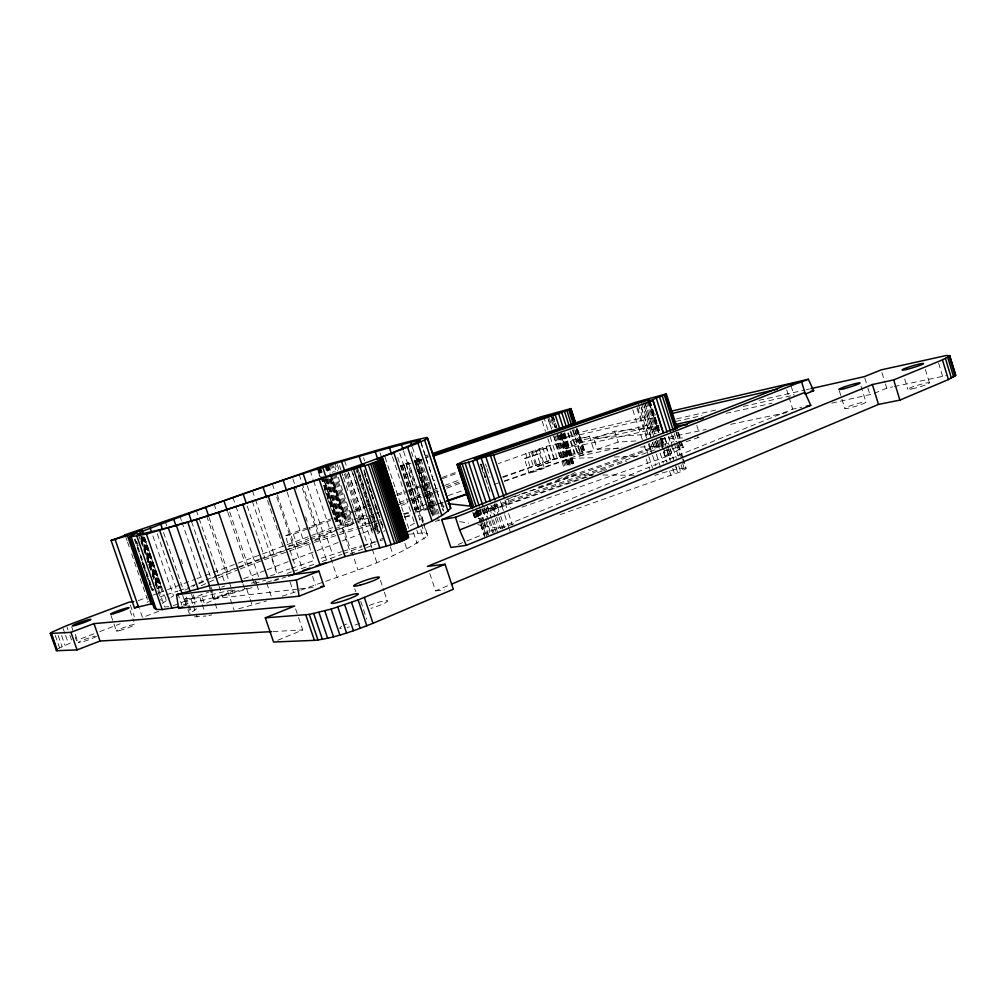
<?xml version="1.0" encoding="UTF-8"?>
<svg xmlns="http://www.w3.org/2000/svg" width="1006" height="1006" viewBox="0 0 1006 1006"><rect width="100%" height="100%" fill="white"/><g stroke="black" fill="none" stroke-linecap="round" stroke-linejoin="round"><path stroke-width="0.75" stroke-dasharray="5 3.75" d="M423.136 522.516L421.728 516.191L418.471 515.474L420.86 522.68M550.886 462.005L536.072 466.91L531.545 452.989L538.16 450.26L546.371 448.085L550.886 462.005L536.072 466.91M546.371 448.085L531.545 452.989M524.34 458.585L539.631 453.53L524.34 458.585L529.005 472.946M504.396 480.893L572.728 457.265L584.021 452.511L584.851 451.656L577.67 429.373M483.069 517.839C461.352 521.586 491.544 510.055 495.568 508.935L592.936 474.97M560.116 514.644L680.622 471.776L686.318 468.356L683.363 459.126M161.312 587.001L144.323 537.305L161.312 587.001L156.722 588.938M663.444 448.035L665.771 455.341L673.58 452.449L683.351 447.419L681.326 441.118M661.118 438.276L663.671 446.488L664.073 445.733M300.97 590.145C343.662 574.049 390.026 562.467 427.55 535.846L424.142 523.497M414.849 509.401L425.878 504.283M335.765 521.8L345.662 518.316L332.307 478.466M419.313 520.102L421.665 518.077M162.218 603.562L169.863 598.029M196.484 608.718L191.53 612.453L185.984 596.319M422.935 505.414L408.65 462.27L400.388 465.967L410.964 463.351M171.07 597.312L173.485 595.866L152.132 533.846M414.61 523.208L407.179 527.245M57.77 648.832L72.306 642.142M235.014 589.981L204.482 604.103L201.062 594.106M201.301 585.693L217.258 578.412M314.916 539.732L337.878 529.571L355.143 523.636M385.059 530.69L383.613 531.331M184.991 590.069L194.837 585.53M335.664 521.435L345.662 518.316M658.49 440.402L660.703 447.796L662.904 446.865L660.577 439.572M218.566 577.834L237.542 569.974M190.838 586.41L204.972 580.336M198.936 583.731L208.368 579.695M439.006 513.953L420.76 458.736L414.057 461.402L421.011 459.49M429.839 573.596L435.573 590.874L450.047 584.788M363.141 546.296L374.546 541.756M380.067 539.467L382.821 538.336M277.719 640.281L302.743 629.932L298.455 617.282M831.761 403.129L872.843 393.937M874.239 393.359L886.739 388.178L892.787 386.895M206.305 579.783L234.423 568.541M216.604 576.287L211.059 578.538L192.259 523.598M217.988 575.734L237.391 568.05M458.132 544.51L465.401 541.568M466.859 540.989L792.715 409.153L801.744 407.241M325.529 478.504L350.729 553.665L375.464 544.208M251.437 583.266L259.686 579.997M240.296 568.906L262.918 560.279M343.222 553.866L361.682 546.862M238.774 567.522L284.547 550.747M571.094 431.813L578.903 456.183L593.968 450.361L589.39 436.139L546.271 446.45L498.335 463.615M93.973 633.818L76.456 640.52L74.054 633.679M99.808 631.592L120.242 623.77M502.862 477.485L550.71 460.144L593.968 450.361M158.634 611.308L142.487 617.495L139.406 608.617M173.309 605.687L208.519 592.194M221.735 587.127L224.665 586.008M243.741 578.702L265.76 570.264M267.219 569.698L290.709 560.694M292.168 560.141L315.658 551.137M317.116 550.584L340.594 541.58M342.065 541.014L361.141 533.708M362.613 533.142L377.288 527.521M405.166 516.832L415.44 512.897M416.912 512.331L428.657 507.841M430.115 507.276L438.93 503.905M440.389 503.34L443.332 502.208M655.862 414.749L578.073 432.857L562.304 438.767L565.51 448.676L582.625 442.175L659.119 425.136M153.553 589.151L152.258 589.654L135.181 540.184M589.39 436.139L574.275 441.86L658.251 422.973M138.312 600.657L147.102 597.35M152.962 595.137L157.364 593.49M158.835 592.936L166.153 590.182M167.625 589.629L195.478 579.154M196.937 578.613L236.511 563.725M237.982 563.171L336.18 526.251M337.651 525.698L365.492 515.223M399.206 502.547L424.117 493.179M425.588 492.626L437.308 488.224M444.639 485.47L460.761 479.397M332.533 518.228L285.691 535.657L288.42 546.258L308.855 538.55M310.313 538.009L333.665 529.206M335.136 528.653L352.653 522.051M358.488 519.851L367.253 516.543M368.712 516.003L373.088 514.343M374.546 513.802L378.922 512.142M399.369 504.446L421.263 496.197M422.721 495.644L431.486 492.336M432.945 491.796L438.779 489.595M446.086 486.841L460.685 481.333M288.42 546.258L296.959 544.799L308.729 540.36M310.2 539.807L354.301 523.145M355.772 522.592L367.542 518.153M369.013 517.6L374.886 515.374M401.356 505.389L407.241 503.163M413.126 500.938L421.942 497.605M423.413 497.052L432.24 493.72M433.712 493.166L439.584 490.953M446.941 488.174L461.641 482.616M238.749 566.894L258.643 559.462M269.948 576.136L289.954 568.83M334.005 517.688L353.031 510.608M354.489 510.067L366.197 505.704M367.668 505.163L370.585 504.069M396.942 494.273L407.179 490.463M408.65 489.909L434.994 480.114M442.313 477.385L458.409 471.399M285.691 535.657L293.387 534.236L308.012 528.791M309.471 528.238L353.32 511.903M354.778 511.362L366.473 506.999M367.932 506.458L370.862 505.364M397.169 495.556L407.405 491.745M408.864 491.205L432.253 482.49M442.477 478.68L457.101 473.235M264.389 559.738L312.929 542.812M322.134 561.486L341.851 554.381M260.026 558.971L283.767 550.508M291.363 568.327L314.149 560.468L308.666 544.196M570.754 474.757L575.998 472.053M513.777 523.799L500.447 528.49L477.775 524.679M309.119 566.051L316.349 563.511M522.039 507.137L670.549 455.19L668.676 449.28M285.176 550.005L309.307 541.781M379.928 531.47L377.74 532.212L355.986 467.01M557.45 479.384L569.283 475.272M538.55 486.942L650.228 448.135L673.693 441.709M511.149 497.454L520.027 494.361M521.51 493.845L576.262 474.794L591.918 474.92M506.144 499.592L650.983 449.179L663.495 445.759M654.831 449.896L502.044 503.113L490.626 506.295M476.178 510.859L486.275 509.237L501.378 504.76L626.864 461.05M602.254 470.997L493.984 508.759L486.338 507.904M603.738 470.481L606.706 469.45M686.042 441.785L700.39 436.78L697.296 436.981M618.866 448.211L597.25 449.317L593.741 438.402L614.653 431.209L659.345 427.223M419.376 457.956L416.409 458.95L430.53 501.654L433.473 500.636M448.236 495.556L462.986 490.463M502.811 476.731L554.444 458.937C564.706 457.793 574.401 451.908 584.851 451.656M494.059 484.464L498.486 482.93M504.27 481.446L570.955 458.396L595.728 457.604M597.25 449.317L618.149 442.099L638.32 440.791M440.917 502.824L433.611 505.238L418.32 458.862L414.874 460.044L429.109 503.088L432.542 501.881L430.53 501.654M287.402 549.766L313.155 541.065M159.904 596.986L163.513 595.753L143.003 536.236M654.856 475.398L658.528 474.14M425.299 455.944L428.254 454.938M425.211 457.227L428.191 456.221M425.224 458.082L428.191 457.076M287.15 573.37L291.551 571.911M293.01 571.421L307.647 566.541M282.246 596.168L299.511 590.635M166.38 594.798L177.899 590.987M179.332 590.509L187.971 587.655M314.576 540.599L334.357 534.211M422.608 459.679L415.365 462.005L430.027 506.345L433.611 505.238M314.337 542.347L356.275 529.332M377.313 533.532L379.501 532.828L359.016 471.424M321.241 558.167L341.524 551.728M273.758 580.927L285.679 577.067M156.936 587.969L161.413 586.888M339.94 532.451L358.576 526.779M266.728 582.298L278.536 578.601M134.364 539.203L152.057 590.459L153.792 589.931M343.021 551.275L361.758 545.717M210.983 590.057L213.938 598.671L253.575 587.202M662.325 472.921L679.578 468.394L686.318 468.356M360.022 526.339L376.131 521.699M254.267 583.543L265.747 580.135M183.218 604.807L212.895 597.941L250.507 587.29M426.645 507.326L430.027 506.345M357.683 528.917L373.226 524.579M238.598 608.806L266.515 600.984M435.321 521.347L439.622 520.253L438.163 515.839M363.166 545.315L378.734 541.077M354.741 511.174L358.677 522.931L363.531 522.843L365.756 524.025L380.872 519.725M374.647 524.189L377.464 523.409M186.11 604.166L183.746 597.312L185.519 598.608L190.889 598.658L199.829 597.413L232.109 589.83M664.626 450.55L678.509 447.242L683.351 447.419M380.155 540.7L382.984 539.945M414.887 509.702L423.539 508.181L408.901 463.967M403.507 513.701L410.926 511.903M403.846 514.431L410.989 512.708L392.227 456.146M562.304 438.767L655.359 417.314M676.573 418.861L717.794 409.593M759.027 400.325L804.825 390.026M806.359 389.674L809.415 388.995M675.944 421.388L701.962 415.604M743.271 406.399L790.691 395.836M565.51 448.676L658.804 428.154M726.106 413.34L771.992 403.243M894.296 386.581L946.52 375.54M425.224 508.734L415.377 510.822L397.181 455.944M578.903 456.183L621.809 447.18M660.125 439.144L706.099 429.487M730.608 424.343L790.376 411.806M415.528 511.765L428.594 509.338M183.381 606.09L186.211 605.537L181.834 592.811M208.946 615.471L211.713 614.943M404.462 517.172L412.108 515.902L414.937 524.44M429.487 507.904L436.755 506.722M429.952 509.124L438.113 508.37M408.537 534.287L424.205 532.765L427.537 533.721M213.938 598.671L297.965 589.114M194.46 616.854L206.192 615.986M299.486 588.938L316.337 587.089M435.573 590.874L444.451 590.069M593.741 438.402L656.264 433.599M441.144 506.257L444.086 506.043M660.049 439.383L683.326 437.874M675.63 441.42L676.988 441.345M273.116 631.554L302.743 629.932M640.482 447.104L665.192 445.834M416.409 458.95L418.32 458.862M168.706 606.756L164.67 606.895L139.759 534.676M614.301 457.001L639.074 456.196M665.771 455.341L670.549 455.19M602.896 475.008L634.22 475.247M459.629 521.624L468.695 523.158M578.073 432.857L582.625 442.175M61.617 635.566L65 645.211M58.147 635.528L62.02 646.581M55.217 635.327L59.593 647.801M75.261 634.283L78.191 642.658M71.665 626.826L73.576 632.309M67.025 627.052L67.98 629.794M69.904 635.289L71.828 640.772M63.164 628.599L65.088 634.094M65.566 635.465L68.458 643.714M130.29 605.034L134.339 616.728M130.051 610.453L133.936 621.67M111.025 615.571L113.464 622.601M113.955 624.009L116.394 631.026M144.512 537.116L166.254 600.192M144.047 537.317L161.048 587.164M143.657 537.405L160.721 586.9M143.129 537.556L160.193 587.014M141.972 536.286L159.526 587.19M141.72 536.726L159.376 587.932M141.192 536.525L158.747 587.416M140.903 537.015L158.571 588.246M140.827 538.26L157.879 587.68M141.016 540.272L157.678 588.585M140.903 541.467L156.446 586.523M138.564 534.991L140.073 539.367M147.127 559.801L148.133 562.719M148.637 564.177L150.146 568.553M152.157 574.388L161.212 600.645M136.627 541.291L138.136 545.654M135.194 538.952L152.887 590.22M141.959 562.304L142.965 565.209M143.468 566.667L151.504 589.956M125.536 536.273L127.058 540.675M127.573 542.146L129.598 548.019M131.635 553.904L147.379 599.45M199.829 597.413L201.791 603.135M202.269 604.556L204.721 611.698M181.08 559.437L182.602 563.85M193.227 594.81L195.755 602.179M191.517 594.257L195.001 604.38M165.261 521.536L166.782 525.949M190.889 598.658L192.825 604.304M193.303 605.713L197.189 617.005M163.576 532.476L183.092 589.252M185.519 598.608L187.43 604.178M187.908 605.562L190.788 613.924M187.996 609.661L189.417 613.786M157.288 533.796L177.219 591.729M177.735 593.213L181.822 605.096M214.039 503.88L216.516 511.161M209.11 517.411L227.683 571.798M206.683 515.965L228.79 580.726M229.293 582.197L232.814 592.496M222.502 576.124L224.401 581.694M227.595 591.063L234.071 610.013M196.271 510.18L218.377 574.828M218.981 585.995L222.515 596.332M211.323 587.479L215.183 598.759M209.512 585.744L210.493 588.623M212.165 594.873L214.643 602.091M215.133 603.537L217.61 610.755M209.399 587.718L212.895 597.941M179.898 516.103L181.42 520.555M181.935 522.039L202.294 581.43M271.746 557.022L277.291 573.37M252.368 501.403L277.027 574.149M247.187 505.88L264.792 557.777M266.741 583.09L271.758 597.841M232.864 497.329L235.379 504.735M235.882 506.207L254.493 560.971M254.09 563.549L258.743 577.255M255.461 580.902L256.404 583.669M256.87 585.039L259.686 593.326M229.745 511.979L253.914 583.027M227.846 512.356L245.716 564.831M246.659 589.038L249.651 597.841M250.154 599.312L252.154 605.184M242.974 583.895L244.999 589.843M287.2 492.311L304.592 543.881M312.602 576.388L315.595 585.266M293.387 534.236L296.959 544.799M277.329 494.851L302.416 569.094M272.337 483.924L274.814 491.268M276.801 497.14L293.664 547.05M290.068 550.521L295.575 566.806M267.558 500.548L283.051 546.321M290.156 582.235L293.664 592.584M295.601 608.844L297.977 615.873M252.405 490.639L254.895 498.008M255.398 499.479L273.858 553.954M320.109 467.627L322.574 474.983M324.548 480.855L337.853 520.542M319.795 467.74L322.26 475.084M324.234 480.969L337.551 520.655M319.807 468.041L322.285 475.448M322.788 476.919L337.664 521.309M319.003 468.016L321.555 475.662M321.958 476.844L336.935 521.51M318.437 468.456L320.927 475.851M321.342 477.083L336.293 521.674M317.934 468.607L335.174 519.964M317.217 467.966L320.16 476.769M324.485 489.369L331.351 509.841M318.286 471.638L319.795 476.127L318.223 471.701M360.764 601.399L366.712 619.13M354.753 588.799L355.747 591.78M310.137 470.544L313.105 479.397M313.608 480.868L330.936 532.488M327.113 538.197L332.584 554.482M307.232 485.722L324.573 537.305M330.823 558.443L337.262 577.595M299.21 474.656L320.26 537.242M302.316 488.111L326.736 560.694M292.834 478.755L296.292 489.017M305.673 516.883L307.157 521.284M309.131 527.144L310.125 530.087M357.08 466.646L378.822 531.834M356.438 467.4L378.394 533.193M355.357 467.752L363.166 491.142M363.656 492.6L365.606 498.448M366.096 499.907L376.822 532.061M374.609 526.704L376.584 532.639M355.37 480.541L358.287 489.293M362.676 502.409L363.644 505.326M368.02 518.442L369.479 522.818M352.829 473.197L365.731 511.853M367.718 517.788L372.182 531.168M351.584 470.355L372.409 532.954M344.53 460.471L346.504 466.382M348.478 472.292L365.756 524.025M348.214 472.191L372.648 545.34M347.12 473.7L363.531 522.843M370.409 543.466L371.868 547.83M372.358 549.276L376.734 562.367M345.548 473.524L362.902 525.472M380.381 580.273L383.864 590.685M384.367 592.182L387.348 601.11M344.404 474.015L360.676 522.705M361.909 527.672L367.404 544.095M339.512 465.602L340.984 470.016M341.474 471.487L342.945 475.888M343.436 477.36L348.843 493.531M350.817 499.416L351.798 502.346M352.289 503.817L354.25 509.702M337.236 464.609L339.198 470.468M334.57 462.156L337.513 470.934M334.759 466.922L335.74 469.852M338.179 477.158L353.848 523.975M332.093 462.898L335.036 471.676M335.526 473.134L352.641 524.302M330.949 463.263L333.879 472.028M334.369 473.499L351.496 524.642M329.716 463.653L332.659 472.418M333.149 473.889L350.264 525.019M328.937 465.539L331.376 472.845M331.867 474.304L348.994 525.434M327.868 465.2L330.345 472.606M327.692 465.225L330.207 472.682M332.131 478.479L345.523 518.43M327.453 465.426L329.918 472.807M330.421 474.291L345.247 518.58M327.088 464.52L330.031 473.285M330.521 474.757L347.648 525.886M326.937 465.426L329.49 472.983M329.893 474.254L344.832 518.782M326.46 465.803L328.937 473.197M330.911 479.108L344.291 519.021M326.359 465.589L328.824 472.946M330.785 478.831L344.09 518.53M326.07 466.495L328.031 472.342M330.484 479.648L346.152 526.415M325.667 465.803L328.27 473.449M330.106 479.032L343.624 519.285M324.9 466.042L327.503 473.725M329.327 479.271L342.87 519.574M328.157 478.454L344.404 527.043M327.264 478.755L341.16 520.19M351.496 550.823L357.885 569.874M344.995 532.639L350.465 548.974M326.799 479.422L344.127 531.13M326.221 478.642L340.254 520.492M325.466 479.346L341.801 528.024M320.436 467.513L323.102 475.184M323.605 476.668L338.481 521.058M416.824 530.124L417.767 532.966M413.428 532.325L417.163 543.567M385.059 457.202L408.801 528.703M380.067 452.788L381.048 455.731M404.902 543.315L406.789 549.012M363.568 457.843L364.562 460.811M390.315 546.698L393.195 555.337M363.971 469.689L365.92 475.524M367.869 481.358L373.704 498.875M375.653 504.71L383.437 528.075M365.128 473.939L366.109 476.907M366.599 478.391L373.528 499.165M374.018 500.636L379.463 516.958M381.437 522.894L383.412 528.829M363.996 470.795L373.239 498.548M375.188 504.383L380.545 520.454M364.625 474.367L365.606 477.284M366.083 478.755L368.033 484.59M368.523 486.049L372.899 499.19M374.848 505.037L377.766 513.802M379.715 519.637L382.645 528.402M442.024 502.937L444.325 509.879M420.76 441.332L443.42 510.973L420.231 440.703M419.452 459.189L437.698 514.393M418.219 459.616L438.365 520.618M417.1 460.019L435.409 515.399M412.422 447.368L432.693 508.696M416.119 460.396L434.919 517.26M415.302 460.723L433.863 516.946M414.749 461.301L433.184 517.059M411.429 451.857L432.957 516.921M416.182 467.036L431.75 514.154M422.294 486.288L424.23 492.148M428.581 505.326L430.518 511.186M403.595 451.279L423.111 510.193M406.034 463.25L420.345 506.483M406.198 464.734L420.81 508.873M421.728 516.191L423.664 522.026M403.834 464.118L418.194 507.439M423.627 524L427.55 535.846M403.934 465.325L418.534 509.376M399.709 453.228L422.595 522.328M402.136 464.847L416.522 508.256M402.186 465.74L416.748 509.69M421.338 524.126L424.205 532.765M400.979 465.401L415.528 509.791M420.898 529.445L424.104 539.153M489.733 508.307L491.62 514.066M493.506 519.825L498.699 535.657M487.558 506.458L491.431 518.253M491.909 519.737L495.782 531.533M487.621 507.037L490.551 515.952M486.036 507.477L487.482 511.903M486.275 509.237L488.161 514.984M490.048 520.731L494.763 535.091M484.464 507.69L488.338 519.511M488.828 520.995L492.701 532.803M483.672 508.093L486.59 516.996M483.207 509.979L491.683 535.796M482.503 508.885L483.949 513.324M481.786 508.847L484.213 516.241M486.15 522.164L489.557 532.526M480.151 508.948L483.886 520.542M484.351 521.976L489.054 536.286M479.585 509.879L483.484 521.749M483.961 523.233L487.86 535.091M479.434 510.205L480.893 514.657M478.516 510.859L482.276 522.277M482.742 523.698L487.432 537.984M477.938 510.771L485.747 534.563M477.661 511.061L480.076 518.442M477.033 510.973L480.78 522.365M481.245 523.786L484.98 535.179M476.429 509.904L479.321 518.958M481.283 524.918L484.716 535.355M476.643 512.28L478.969 519.385M480.843 525.057L484.1 535.003M476.416 511.953L480.151 523.283M480.617 524.704L484.804 537.443M475.285 511.438L477.712 518.794M475.021 512.419L476.492 516.883M474.078 513.035L476.014 518.907M473.851 513.374L475.285 517.738M473.109 512.909L475.033 518.756M472.87 512.532L474.794 518.367M507.917 499.026L510.784 507.816M504.974 499.944L507.414 507.389M505.314 503.415L506.722 507.741M508.608 513.513L512.381 525.044M500.46 501.478L503.39 510.407M501.378 504.76L504.207 513.412M504.685 514.846L508.923 527.823M509.401 529.269L510.344 532.149M485.521 464.03L486.502 466.998M486.992 468.494L489.909 477.422M497.392 506.043L500.221 514.695M500.699 516.128L504.471 527.66M495.895 502.95L498.825 511.878M494.65 503.855L498.511 515.638M498.989 517.109L502.849 528.892M481.22 464.131L485.546 477.347M481.082 464.722L482.528 469.136M484.452 475.033L485.42 477.988M485.911 479.46L487.835 485.357M488.325 486.829L490.249 492.726M494.109 504.509L495.568 508.935M480.315 463.955L481.296 466.935M481.786 468.419L484.703 477.334M493.481 507.238L496.31 515.877M496.75 517.21L500.56 528.842M491.896 505.804L494.826 514.732M490.978 505.163L494.851 516.958M495.329 518.43L498.712 528.741M490.425 507.477L491.393 510.432M546.271 446.45L550.71 460.144M542.762 447.532L547.201 461.213M539.178 448.663L543.617 462.345M539.631 453.53L544.296 467.878M535.607 449.845L540.046 463.527M532.111 451.04L536.55 464.722M528.779 452.21L533.23 465.904M525.71 453.341L530.162 467.048M577.042 428.166L584.738 451.996M577.218 429.285L584.385 451.518M576.312 428.631L584.021 452.511M576.187 429.399L583.342 451.568M575.495 430.769L582.738 453.203M574.627 429.688L581.757 451.807M572.955 429.424L580.915 454.058M572.565 430.166L579.695 452.235M570.062 430.807L577.18 452.826M568.327 432.857L575.834 456.108M567.673 433.058L574.313 453.58M564.731 432.53L572.728 457.265M564.517 433.976L571.144 454.46M564.127 433.687L574.112 464.873M563.964 433.649L573.998 464.671M563.599 433.687L573.835 465.074M563.02 433.787L573.508 466.231M562.58 434.517L573.143 467.149M562.253 433.963L572.728 466.369M561.348 433.699L569.358 458.459M561.222 433.385L571.785 466.595M560.682 433.523L567.774 455.466M560.669 435.258L570.767 466.444M560.241 434.504L570.704 466.859M552.784 414.887L557.11 428.254M559.512 435.686L570.088 468.368M553.338 417.201L556.67 427.5M559.047 434.844L569.509 467.199M551.527 415.315L555.362 427.198M557.777 434.63L568.352 467.325M552.068 417.591L555.4 427.877M557.777 435.233L568.239 467.564M551.049 415.616L554.834 427.311M557.198 434.617L564.291 456.548M551.225 419.477L553.602 426.833M556.456 435.648L566.919 467.966M557.877 443.294L562.341 457.076M549.414 418.446L552.269 427.261M555.123 436.076L565.598 468.406M547.528 416.761L551.313 428.455M553.677 435.761L560.782 457.68M548.584 420.357L551.439 429.172M553.828 436.516L564.291 468.846M555.488 443.872L559.94 457.629M543.605 416.459L547.868 429.612M550.232 436.918L557.337 458.837M542.209 421.212L545.504 431.373M547.855 438.629L554.444 458.937M549.603 445.469L554.055 459.189M614.653 431.209L618.149 442.099M650.039 400.778L660.25 432.857M662.061 438.528L664.413 445.935M649.75 400.816L659.999 433.07M661.684 438.239L664.174 446.174M649.197 400.904L659.207 432.303M649.901 404.324L658.93 432.655M660.829 438.616L663.206 446.073M648.392 401.067L658.389 432.429M660.301 438.402L662.979 446.576M648.958 403.129L658.264 432.291M661.546 444.652L663.394 450.449M663.859 451.895L667.091 462.031M647.361 401.319L657.258 432.718M659.584 440.012L661.91 447.305M663.394 451.644L666.727 462.094M669.581 471.047L671.015 475.524M646.129 401.645L656.591 434.441M644.733 402.035L654.717 433.309M657.094 440.754L658.993 446.714M645.336 404.5L654.68 433.9M656.516 439.559L659.32 448.324M660.137 452.964L663.369 463.087M643.224 402.475L653.674 435.221M655.572 441.181L657.471 447.129M644.28 406.499L653.598 435.711M655.459 441.559L657.798 448.865M641.614 402.966L652.064 435.699M653.963 441.647L655.862 447.607M641.312 406.977L650.819 436.73M652.718 442.69L655.862 452.687M656.327 454.134L661.86 471.474M641.388 407.946L650.417 436.202M652.316 442.162L654.214 448.11M638.32 404.022L648.769 436.742M651.146 444.174L652.567 448.638M637.678 407.531L646.707 435.787M649.071 443.231L650.983 449.179M650.228 448.135L652.064 453.907M652.529 455.353L655.761 465.476M636.987 408.386L646.493 438.138M648.392 444.086L650.769 451.531M646.531 449.38L648.38 455.165M648.845 456.611L652.542 468.18M632.774 409.794L642.281 439.559M644.18 445.507L646.569 452.952M646.217 458.988L649.549 469.412M696.781 425.349L699.032 432.492M678.509 432.253L680.999 440.012M678.057 433.196L682.772 448.047M677.642 432.14L679.981 439.496M680.446 440.968L682.32 446.853M676.258 432.517L678.622 439.962M679.1 441.445L681.464 448.89M676.07 432.266L678.409 439.597M678.874 441.056L680.735 446.928M678.811 444.753L683.024 458.032M678.283 445.306L682.118 457.479M682.596 458.95L685.815 468.959M674.234 433.511L676.648 441.383M677.076 442.464L679.452 449.921M676.661 444.551L680.433 456.41M682.609 463.364L684.671 469.739M672.8 435.258L674.624 440.993M671.53 434.642L678.333 456.296M681.037 464.747L682.936 470.695M671.241 442.187L672.624 446.563M673.039 447.972L676.359 458.384M678.723 465.828L680.622 471.776M668.474 436.415L673.58 452.449M668.349 442.854L669.732 447.217M670.197 448.663L673.429 458.837M675.743 466.105L676.673 469.01M670.222 449.116L673.542 459.553M675.919 467.01L677.818 472.971M664.865 437.497L668.198 447.808M664.752 437.811L667.079 445.105M667.544 446.563L669.858 453.869M665.079 443.684L666.475 448.035M666.928 449.481L670.172 459.629M666.978 450.361L670.298 460.798M672.674 468.255L674.586 474.228M791.131 386.002L794.086 395.484M786.692 389.85L788.553 395.798M789.018 397.282L792.715 409.153M839.344 390.806L844.788 408.373M864.82 378.055L867.436 386.568M867.876 387.989L870.064 395.081M860.985 385.99L865.977 402.174A11.066 1.069 -16.7 0 1 849.743 407.895A11.066 1.069 -16.7 0 1 850.41 405.77A11.066 1.069 -16.7 0 1 865.977 402.174M904.696 378.96L907.877 389.335M881.985 372.71L885.016 382.557M885.443 383.965L886.739 388.178M938.598 363.116L942.622 376.319M925.369 369.403L929.456 382.77M148.347 601.311A26.42 1.999 -19.3 0 1 147.115 602.28M359.733 623.242A14.285 1.949 -19 0 1 354.074 625.405M349.359 626.914A14.285 1.949 -19 0 1 347.145 627.53M341.273 628.637A14.285 1.949 -19 0 1 341.713 626.449M343.926 625.279A14.285 1.949 -19 0 1 346.768 624.009M96.513 636.333A9.821 0.843 -19.5 0 1 83.297 641.602A9.821 0.843 -19.5 0 1 80.505 641.199A9.821 0.843 -19.5 0 1 95.168 636.144M369.277 605.474A13.518 1.748 -18.8 0 1 387.31 600.984A13.518 1.748 -18.8 0 1 371.101 608.316M911.889 388.92A11.305 1.081 -16.5 0 0 929.393 383.085A11.305 1.081 -16.5 0 0 914.743 386.166A11.305 1.081 -16.5 0 0 911.889 388.92M531.86 472.468A8.073 0.629 -18 0 0 544.259 468.054A8.073 0.629 -18 0 0 533.846 470.695A8.073 0.629 -18 0 0 531.86 472.468M119.463 630.599A9.821 0.855 -19.4 0 0 134.729 624.764A9.821 0.855 -19.4 0 0 122.782 627.895A9.821 0.855 -19.4 0 0 119.463 630.599"/><path stroke-width="1.5" d="M288.659 576.098L345.083 556.582L386.442 546.17L400.388 541.681L407.631 538.21L408.537 537.267L382.632 458.623L376.697 459.063L417.943 443.105L424.595 440.037L427.6 438.176L427.047 437.497C393.145 444.375 360.412 455.806 327.088 464.52C259.888 488.363 192.523 511.803 125.033 534.802A26.508 0.817 -18.6 0 1 111.1 540.436L134.464 607.913L153.817 603.311M433.687 455.957L558.619 413.617L570.955 408.587L540.8 416.861L432.693 453.442M56.625 649.662L56.462 650.593L57.455 650.668L77.072 649.889L100.047 641.011L271.557 631.63M451.493 584.172L878.49 404.425L899.892 400.111L948.407 379.564L955.7 375.364L949.777 355.898L946.608 355.432L881.118 369.894L864.38 376.634L810.937 388.643M56.462 650.593L50.3 633.466L51.922 632.158L66.547 625.682L129.271 602.116L133.811 601.563M405.971 532.69C421.049 525.233 438.591 520.379 450.726 508.307L427.6 438.176M50.3 633.466L70.936 632.346L93.986 623.619L294.645 606.027L265.32 617.835L273.557 642.017L314.413 640.369C334.721 638.081 354.112 630.775 373 623.292L453.329 589.265L445.067 564.278L427.449 566.391L872.365 384.544L893.693 379.903L942.421 359.884L949.777 355.898M471.437 508.156L457.051 464.395L463.364 461.289L635.088 402.438L666.312 393.887L648.543 401.293L653.171 400.627L663.507 433.07M179.118 606.932L162.218 609.573L156.232 609.435L154.069 607.989L129.573 537.041L136.942 532.866L111.1 540.436M129.573 537.041L146.436 534.06L196.271 519.574L319.179 479.384L368.372 464.609L382.594 459.176M142.487 531.243L137.093 534.702C184.727 525.572 230.462 507.502 276.839 493.355C324.787 476.416 374.031 462.131 420.231 440.703L420.269 439.861C325.768 463.313 233.304 496.096 142.487 531.243L143.493 534.173M265.32 617.835L309.295 614.402L331.15 609.108L358.123 599.928L445.067 564.278M466.294 545.327L810.773 405.33L804.863 392.415L801.505 381.639L785.309 385.399L441.672 519.637L450.864 547.465L466.294 545.327L459.641 529.948L455.466 517.285L441.672 519.637M299.122 596.181L323.982 586.246L318.915 571.182L209.512 585.744L176.528 594.697L178.552 608.278L299.122 596.181L296.405 579.997L318.915 571.182M805.014 394.176L813.653 390.73L808.384 379.237L671.115 411.203M459.641 529.948L804.863 392.415M455.466 517.285L801.505 381.639M799.757 382.62L808.384 379.237M179.823 607.825L182.388 606.907M446.815 500.774L467.488 493.644M446.475 501.403L467.224 494.235M302.907 570.578L310.062 568.101M315.783 566.126L325.806 562.668M457.051 464.395C469.362 463.728 481.258 456.711 493.556 455.114L653.171 400.627M432.655 454.712L557.437 412.988L432.643 455.567M672.134 413.441L777.399 389.171M810.585 391.409L813.653 390.73M675.63 424.444L703.156 418.395M806.259 406.286L810.773 405.33M176.528 594.697L296.405 579.997M320.927 586.586L323.982 586.246M676.296 425.714L687.073 424.746M448.148 503.629L471.06 506.194M955.7 375.364L949.551 355.483M450.726 508.307L427.047 437.497M159.677 530.451L181.834 592.811M51.532 633.793L57.455 650.668M51.256 634.321L54.676 644.079M93.986 623.619L100.047 641.011M70.936 632.346L77.072 649.889M136.954 536.374L162.218 609.573M131.333 537.355L156.232 609.435M127.485 535.682L151.089 604.002M115.061 539.317L138.501 607.02M176.415 525.585L198.107 588.799M173.56 518.782L176.075 526.125M168.354 527.924L189.933 590.811M160.57 523.749L162.57 529.571M150.095 527.936L151.617 532.363M146.436 534.06L172.026 608.328M205.601 507.125L208.607 515.94M196.271 519.574L218.478 584.524M188.7 513.198L191.744 522.114M187.745 522.177L209.512 585.744M243.163 494.021L246.181 502.925M242.949 504.811L267.797 577.985M223.885 500.686L227.356 510.897M218.667 512.582L242.471 582.411M283.227 480.528L286.697 490.84M324.787 610.919L333.514 636.785M318.927 612.415L327.642 638.244M313.721 613.597L322.41 639.338M309.295 614.402L317.971 640.055M268.351 496.511L294.607 574.162M263.069 487.256L266.565 497.593M305.761 614.817L314.413 640.369M319.179 479.384L345.083 556.582M358.123 599.928L366.813 625.807M351.522 602.393L360.223 628.31M303.271 473.927L306.729 484.251M344.693 604.782L353.42 630.724M337.84 607.046L346.58 632.988M294.029 487.935L320.147 565.473M331.15 609.108L339.877 635.025M353.596 469.249L379.878 548.006M341.575 461.653L344.555 470.557M339.852 473.373L366.021 551.59M322.838 467.601L326.296 477.938M364.348 597.451L373 623.292M389.272 447.217L391.736 454.662M382.632 458.623L408.537 537.267M381.563 459.767L407.631 538.21M380.369 460.32L406.499 538.952M379.275 460.773L405.443 539.53M375.137 451.354L377.59 458.711M378.118 461.226L404.337 540.059M376.91 461.679L403.142 540.587M375.565 462.156L401.834 541.127M374.106 462.685L400.388 541.681M372.522 463.225L398.829 542.259M370.661 463.854L396.98 542.9M368.372 464.609L394.692 543.655M364.801 465.765L391.12 544.787M359.129 456.196L362.047 464.961M360.123 467.237L386.442 546.17M424.595 440.037L448.11 511.312M416.949 440.15L441.86 515.5M410.486 441.521L411.944 445.91M407.644 447.343L431.964 520.844M401.155 443.91L403.117 449.808M393.824 452.7L418.534 527.219M472.506 460.974L486.162 502.585M468.57 462.119L482.691 505.125M465.086 463.074L479.183 505.993M462.131 463.816L476.203 506.622M459.805 464.319L473.839 507.024M458.158 464.596L472.631 508.634M457.592 463.929L465.25 487.193M470.028 501.743L471.462 506.093M457.227 464.621L471.663 508.508M493.556 455.114L506.471 494.638M490.362 455.278L503.993 496.964M485.835 456.787L499.001 497.002M481.27 458.271L494.927 499.969M476.781 459.679L490.438 501.34M570.955 408.587L575.746 423.438M570.804 408.813L575.608 423.702M571.006 410.033L575.306 423.363M570.062 409.228L574.879 424.155M568.742 409.832L573.08 423.287M566.881 410.586L571.559 425.073M564.529 411.492L568.742 424.545M561.75 412.51L565.976 425.588M558.619 413.617L562.857 426.707M555.224 414.774L559.94 429.336M666.312 393.887L677.239 428.179M665.783 394.604L676.636 428.745M665.482 393.887L668.751 404.186M669.694 407.128L675.768 426.255M664.425 395.295L675.303 429.537M662.363 396.201L673.278 430.518M659.672 397.282L670.612 431.675M656.402 398.514L667.079 432.039M652.655 399.86L663.356 433.435M872.365 384.544L878.49 404.425M893.693 379.903L899.892 400.111M947.715 357.457L953.663 377.049M945.439 358.576L951.412 378.218M942.421 359.884L948.407 379.564M949.174 356.564L955.109 376.093M138.677 606.228A26.42 1.999 -19.3 0 1 134.464 607.913M130.176 533.884L141.808 530.011L130.176 533.884M351.094 468.871L364.159 464.596L351.094 468.871M474.166 458.723L486.451 455.466L649.574 399.332L636.245 403.066L474.166 458.723M317.305 468.695L327.881 465.225L317.305 468.695M337.752 602.431A14.298 1.698 -18.9 0 0 358.287 594.018A14.298 1.698 -18.9 0 0 338.217 599.174A14.298 1.698 -18.9 0 0 337.752 602.431M905.953 369.567A11.318 0.943 -16.7 0 0 923.483 363.732A11.318 0.943 -16.7 0 0 908.883 367.027A11.318 0.943 -16.7 0 0 905.953 369.567M75.425 625.367A9.834 0.729 -19.4 0 0 90.678 619.621A9.834 0.729 -19.4 0 0 78.694 622.915A9.834 0.729 -19.4 0 0 75.425 625.367M843.82 388.731A11.079 0.931 -16.9 0 0 860.067 383.047A11.079 0.931 -16.9 0 0 844.55 386.832A11.079 0.931 -16.9 0 0 843.82 388.731M360.11 585.127A13.531 1.522 -18.7 0 0 379.388 577.293A13.531 1.522 -18.7 0 0 360.211 582.298A13.531 1.522 -18.7 0 0 360.11 585.127M113.577 613.66A9.834 0.742 -19.3 0 0 128.881 607.926A9.834 0.742 -19.3 0 0 116.973 611.158A9.834 0.742 -19.3 0 0 113.577 613.66"/></g></svg>
